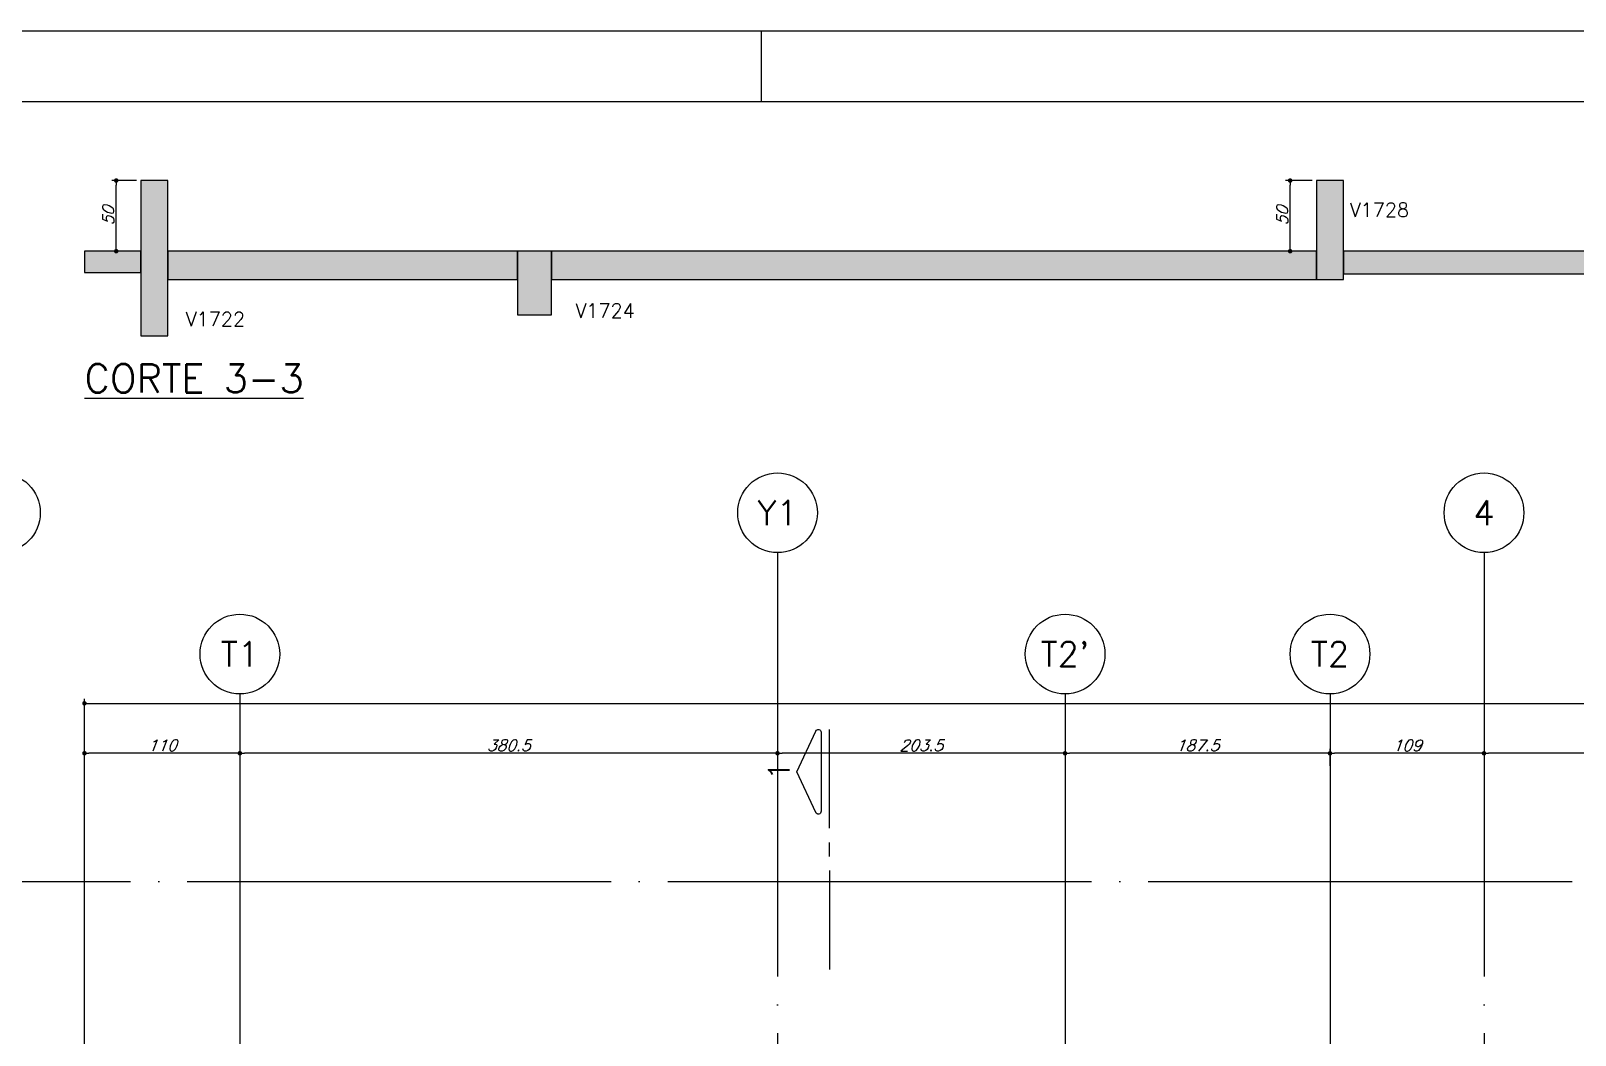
# Model space of a CAD drawing. Header units: millimetres. Extents: x -2368 to 4502, y -2283 to 2217.
# Drawn here: x -1238 to -145, y 1506 to 2217 of the extents above; entities that cross this region are included whole.
import ezdxf
from ezdxf.enums import TextEntityAlignment as Align

# ---------------------------------------------------------------- set-up
doc = ezdxf.new("R2010")
doc.units = ezdxf.units.MM
doc.header["$LTSCALE"] = 50
doc.linetypes.add('EIXO', pattern=[6.8, 6, -0.4, 0, -0.4])
for name, color, linetype in [('F-CORTE', 4, 'Continuous'), ('F-CORTE-INDICAÇÃO', 4, 'Continuous'), ('F-COTAS', 106, 'Continuous'), ('F-EIXO', 12, 'EIXO'), ('F-MARGEM', 1, 'Continuous'), ('F-SOLIDO-CORTE', 71, 'Continuous'), ('F-TEXTO', 6, 'Continuous'), ('F-TEXTO-YELLOW', 2, 'Continuous')]:
    doc.layers.add(name, color=color, linetype=linetype)
doc.styles.add('CP-TEXT-INCL', font='romans.shx', dxfattribs={"oblique": 20})
doc.styles.add('MCP', font='romans.shx')
doc.styles.add('ROMANS', font='romans.shx')
doc.dimstyles.new('CP-COTAS-50', dxfattribs={"dimscale": 0.64, "dimtxt": 12.5, "dimasz": 5, "dimexe": 5, "dimexo": 5, "dimgap": 2.5, "dimtad": 1, "dimdec": 1, "dimdsep": 46, "dimtxsty": 'CP-TEXT-INCL', "dimblk1": 'DOT', "dimblk2": 'DOT', "dimsah": 1, "dimcen": 9, "dimclrd": 256, "dimclre": 256, "dimclrt": 256, "dimadec": 0, "dimazin": 0, "dimtfac": 1, "dimtdec": 1, "dimtmove": 2, "dimatfit": 3, "dimldrblk": 'DOT', "dimfxl": 0, "dimtolj": 1, "dimarcsym": 0})

# ---------------------------------------------------------------- blocks, each defined once
blk = doc.blocks.new('*U8')
at = {"layer": 'F-CORTE-INDICAÇÃO'}
for p, q in [((70, 0), (0, 0)), ((80, 0), (90, 0)), ((100, 0), (170, 0))]:
    blk.add_line(p, q, dxfattribs=at)
blk.add_lwpolyline([(112, 6, -0.802585), (111.2, 9.8), (140, 23.3), (168.8, 9.8, -0.802585), (168, 6)], format="xyb", close=True, dxfattribs=at)
at = {"layer": 'F-CORTE-INDICAÇÃO', "style": 'ROMANS'}
blk.add_attdef('CORTE', text='', height=15, dxfattribs=at).set_placement((140, 35.8), align=Align.MIDDLE_CENTER)
at = {"layer": 'F-CORTE-INDICAÇÃO', "color": 2, "style": 'ROMANS'}
blk.add_attdef('FOLHA', text='', height=12, dxfattribs=at).set_placement((140, -10), align=Align.MIDDLE_CENTER)
blk = doc.blocks.new('*U20')
at = {"layer": 'F-EIXO'}
blk.add_line((0, 0), (0, -2828.6), dxfattribs=at)
at = {"layer": 'F-EIXO', "color": 2, "linetype": 'Continuous'}
blk.add_circle((0, 28.2), 28.2, dxfattribs=at)
at = {"layer": 'F-TEXTO', "style": 'ROMANS'}
blk.add_attdef('EIXO', text='', height=17.5, rotation=360, dxfattribs=at).set_placement((0, 28.2), align=Align.MIDDLE_CENTER)
blk = doc.blocks.new('*U21')
at = {"layer": 'F-EIXO'}
blk.add_line((0, 0), (0, -2728.6), dxfattribs=at)
at = {"layer": 'F-EIXO', "color": 2, "linetype": 'Continuous'}
blk.add_circle((0, 28.2), 28.2, dxfattribs=at)
at = {"layer": 'F-TEXTO', "style": 'ROMANS'}
blk.add_attdef('EIXO', text='', height=17.5, rotation=360, dxfattribs=at).set_placement((0, 28.2), align=Align.MIDDLE_CENTER)
blk = doc.blocks.new('*U22')
at = {"layer": 'F-EIXO'}
blk.add_line((0, 0), (0, -2828.6), dxfattribs=at)
at = {"layer": 'F-EIXO', "color": 2, "linetype": 'Continuous'}
blk.add_circle((0, 28.2), 28.2, dxfattribs=at)
at = {"layer": 'F-TEXTO', "style": 'ROMANS'}
blk.add_attdef('EIXO', text='', height=17.5, rotation=360, dxfattribs=at).set_placement((0, 28.2), align=Align.MIDDLE_CENTER)
blk = doc.blocks.new('*U13')
at = {"layer": 'F-EIXO'}
blk.add_line((0, 0), (4857.5, 0), dxfattribs=at)
at = {"layer": 'F-TEXTO', "style": 'ROMANS'}
blk.add_attdef('EIXO', text='', height=17.5, dxfattribs=at).set_placement((-28.2, 0), align=Align.MIDDLE_CENTER)
blk = doc.blocks.new('A0-1L_900')
at = {"layer": 'F-MARGEM', "color": 2}
blk.add_line((32.95, 89), (32.95, 90), dxfattribs=at)
blk.add_lwpolyline([(0, 0), (0, 90), (137.4, 90), (137.4, 0)], close=True, dxfattribs=at)
at = {"layer": 'F-MARGEM', "color": 7}
blk.add_lwpolyline([(2.5, 89), (136.4, 89), (136.4, 1), (2.5, 1)], close=True, dxfattribs=at)
blk = doc.blocks.new('_DOT')
at = {"color": 0, "linetype": 'ByBlock'}
blk.add_line((-0.5, 0), (-1, 0), dxfattribs=at)
at = {"color": 0, "linetype": 'ByBlock', "const_width": 0.5}
blk.add_lwpolyline([(-0.25, 0, 1), (0.25, 0, 1)], format="xyb", close=True, dxfattribs=at)
blk = doc.blocks.new('*D188')
at = {"layer": 'DEFPOINTS', "color": 0, "transparency": 16777216}
for p in [(-346.7, 2111.1), (-328, 2111.1), (-337.3, 2061.1)]:
    blk.add_point(p, dxfattribs=at)
at = {"layer": 'F-COTAS', "lineweight": -2, "transparency": 16777216}
for p, q in [((-331.2, 2111.1), (-349.9, 2111.1)), ((-346.7, 2064.3), (-346.7, 2107.9)), ((-340.5, 2061.1), (-349.9, 2061.1))]:
    blk.add_line(p, q, dxfattribs=at)
at = {"layer": 'F-COTAS', "lineweight": -2, "transparency": 16777216, "xscale": 3.2, "yscale": 3.2, "zscale": 3.2}
for p, rotation in [((-346.7, 2111.1), 90), ((-346.7, 2061.1), 270)]:
    blk.add_blockref('_DOT', p, dxfattribs=dict(at, rotation=rotation))
at = {"layer": 'F-COTAS', "transparency": 16777216, "insert": (-352.3, 2086.1), "char_height": 8, "attachment_point": 5, "rotation": 90, "style": 'CP-TEXT-INCL'}
blk.add_mtext('\\A1;50', dxfattribs=at)
blk = doc.blocks.new('*D189')
at = {"layer": 'DEFPOINTS', "color": 0, "transparency": 16777216}
for p in [(-1177.5, 2111.1), (-1160, 2111.1), (-1160, 2061.1)]:
    blk.add_point(p, dxfattribs=at)
at = {"layer": 'F-COTAS', "lineweight": -2, "transparency": 16777216}
for p, q in [((-1163.2, 2111.1), (-1180.7, 2111.1)), ((-1177.5, 2064.3), (-1177.5, 2107.9)), ((-1163.2, 2061.1), (-1180.7, 2061.1))]:
    blk.add_line(p, q, dxfattribs=at)
at = {"layer": 'F-COTAS', "lineweight": -2, "transparency": 16777216, "xscale": 3.2, "yscale": 3.2, "zscale": 3.2}
for p, rotation in [((-1177.5, 2111.1), 90), ((-1177.5, 2061.1), 270)]:
    blk.add_blockref('_DOT', p, dxfattribs=dict(at, rotation=rotation))
at = {"layer": 'F-COTAS', "transparency": 16777216, "insert": (-1183.1, 2086.1), "char_height": 8, "attachment_point": 5, "rotation": 90, "style": 'CP-TEXT-INCL'}
blk.add_mtext('\\A1;50', dxfattribs=at)
blk = doc.blocks.new('*D192')
at = {"layer": 'DEFPOINTS', "color": 0, "transparency": 16777216}
for p in [(2835, 1741.136394), (2835, 1624.5), (-1200, 1438)]:
    blk.add_point(p, dxfattribs=at)
at = {"layer": 'F-COTAS', "lineweight": -2, "transparency": 16777216}
for p, q in [((-1200, 1441.2), (-1200, 1744.336394)), ((-1196.8, 1741.136394), (2831.8, 1741.136394)), ((2835, 1627.7), (2835, 1744.336394))]:
    blk.add_line(p, q, dxfattribs=at)
at = {"layer": 'F-COTAS', "lineweight": -2, "transparency": 16777216, "xscale": 3.2, "yscale": 3.2, "zscale": 3.2, "rotation": 180}
blk.add_blockref('_DOT', (-1200, 1741.136394), dxfattribs=at)
at = {"layer": 'F-COTAS', "lineweight": -2, "transparency": 16777216, "xscale": 3.2, "yscale": 3.2, "zscale": 3.2}
blk.add_blockref('_DOT', (2835, 1741.136394), dxfattribs=at)
at = {"layer": 'F-COTAS', "transparency": 16777216, "insert": (817.5, 1746.736394), "char_height": 8, "attachment_point": 5, "style": 'CP-TEXT-INCL'}
blk.add_mtext('\\A1;4035', dxfattribs=at)
blk = doc.blocks.new('*D205')
at = {"layer": 'DEFPOINTS', "color": 0, "transparency": 16777216}
for p in [(-209.5, 1705.8), (-209.5, 1705.8), (195, 1705.8)]:
    blk.add_point(p, dxfattribs=at)
at = {"layer": 'F-COTAS', "lineweight": -2, "transparency": 16777216}
blk.add_line((191.8, 1705.8), (-206.3, 1705.8), dxfattribs=at)
at = {"layer": 'F-COTAS', "lineweight": -2, "transparency": 16777216, "xscale": 3.2, "yscale": 3.2, "zscale": 3.2, "rotation": 180}
blk.add_blockref('_DOT', (-209.5, 1705.8), dxfattribs=at)
at = {"layer": 'F-COTAS', "lineweight": -2, "transparency": 16777216, "xscale": 3.2, "yscale": 3.2, "zscale": 3.2}
blk.add_blockref('_DOT', (195, 1705.8), dxfattribs=at)
at = {"layer": 'F-COTAS', "transparency": 16777216, "insert": (-7.3, 1711.4), "char_height": 8, "attachment_point": 5, "style": 'CP-TEXT-INCL'}
blk.add_mtext('\\A1;404.5', dxfattribs=at)
blk = doc.blocks.new('*D206')
at = {"layer": 'DEFPOINTS', "color": 0, "transparency": 16777216}
for p in [(-318.5, 1705.8), (-209.5, 1705.8), (-318.5, 1693.6)]:
    blk.add_point(p, dxfattribs=at)
at = {"layer": 'F-COTAS', "lineweight": -2, "transparency": 16777216}
for p, q in [((-318.5, 1696.8), (-318.5, 1709)), ((-212.7, 1705.8), (-315.3, 1705.8))]:
    blk.add_line(p, q, dxfattribs=at)
at = {"layer": 'F-COTAS', "lineweight": -2, "transparency": 16777216, "xscale": 3.2, "yscale": 3.2, "zscale": 3.2, "rotation": 180}
blk.add_blockref('_DOT', (-318.5, 1705.8), dxfattribs=at)
at = {"layer": 'F-COTAS', "lineweight": -2, "transparency": 16777216, "xscale": 3.2, "yscale": 3.2, "zscale": 3.2}
blk.add_blockref('_DOT', (-209.5, 1705.8), dxfattribs=at)
at = {"layer": 'F-COTAS', "transparency": 16777216, "insert": (-264, 1711.4), "char_height": 8, "attachment_point": 5, "style": 'CP-TEXT-INCL'}
blk.add_mtext('\\A1;109', dxfattribs=at)
blk = doc.blocks.new('*D207')
at = {"layer": 'DEFPOINTS', "color": 0, "transparency": 16777216}
for p in [(-506, 1705.8), (-506, 1705.8), (-318.5, 1693.6)]:
    blk.add_point(p, dxfattribs=at)
at = {"layer": 'F-COTAS', "lineweight": -2, "transparency": 16777216}
for p, q in [((-321.7, 1705.8), (-502.8, 1705.8)), ((-318.5, 1696.8), (-318.5, 1709))]:
    blk.add_line(p, q, dxfattribs=at)
at = {"layer": 'F-COTAS', "lineweight": -2, "transparency": 16777216, "xscale": 3.2, "yscale": 3.2, "zscale": 3.2, "rotation": 180}
blk.add_blockref('_DOT', (-506, 1705.8), dxfattribs=at)
at = {"layer": 'F-COTAS', "lineweight": -2, "transparency": 16777216, "xscale": 3.2, "yscale": 3.2, "zscale": 3.2}
blk.add_blockref('_DOT', (-318.5, 1705.8), dxfattribs=at)
at = {"layer": 'F-COTAS', "transparency": 16777216, "insert": (-412.3, 1711.4), "char_height": 8, "attachment_point": 5, "style": 'CP-TEXT-INCL'}
blk.add_mtext('\\A1;187.5', dxfattribs=at)
blk = doc.blocks.new('*D208')
at = {"layer": 'DEFPOINTS', "color": 0, "transparency": 16777216}
for p in [(-709.5, 1705.8), (-709.5, 1705.8), (-506, 1705.8)]:
    blk.add_point(p, dxfattribs=at)
at = {"layer": 'F-COTAS', "lineweight": -2, "transparency": 16777216}
blk.add_line((-509.2, 1705.8), (-706.3, 1705.8), dxfattribs=at)
at = {"layer": 'F-COTAS', "lineweight": -2, "transparency": 16777216, "xscale": 3.2, "yscale": 3.2, "zscale": 3.2, "rotation": 180}
blk.add_blockref('_DOT', (-709.5, 1705.8), dxfattribs=at)
at = {"layer": 'F-COTAS', "lineweight": -2, "transparency": 16777216, "xscale": 3.2, "yscale": 3.2, "zscale": 3.2}
blk.add_blockref('_DOT', (-506, 1705.8), dxfattribs=at)
at = {"layer": 'F-COTAS', "transparency": 16777216, "insert": (-607.8, 1711.4), "char_height": 8, "attachment_point": 5, "style": 'CP-TEXT-INCL'}
blk.add_mtext('\\A1;203.5', dxfattribs=at)
blk = doc.blocks.new('*D209')
at = {"layer": 'DEFPOINTS', "color": 0, "transparency": 16777216}
for p in [(-1090, 1705.8), (-1090, 1705.8), (-709.5, 1705.8)]:
    blk.add_point(p, dxfattribs=at)
at = {"layer": 'F-COTAS', "lineweight": -2, "transparency": 16777216}
blk.add_line((-712.7, 1705.8), (-1086.8, 1705.8), dxfattribs=at)
at = {"layer": 'F-COTAS', "lineweight": -2, "transparency": 16777216, "xscale": 3.2, "yscale": 3.2, "zscale": 3.2, "rotation": 180}
blk.add_blockref('_DOT', (-1090, 1705.8), dxfattribs=at)
at = {"layer": 'F-COTAS', "lineweight": -2, "transparency": 16777216, "xscale": 3.2, "yscale": 3.2, "zscale": 3.2}
blk.add_blockref('_DOT', (-709.5, 1705.8), dxfattribs=at)
at = {"layer": 'F-COTAS', "transparency": 16777216, "insert": (-899.8, 1711.4), "char_height": 8, "attachment_point": 5, "style": 'CP-TEXT-INCL'}
blk.add_mtext('\\A1;380.5', dxfattribs=at)
blk = doc.blocks.new('*D210')
at = {"layer": 'DEFPOINTS', "color": 0, "transparency": 16777216}
for p in [(-1200, 1705.8), (-1090, 1705.8), (-1200, 1438)]:
    blk.add_point(p, dxfattribs=at)
at = {"layer": 'F-COTAS', "lineweight": -2, "transparency": 16777216}
for p, q in [((-1200, 1441.2), (-1200, 1709)), ((-1093.2, 1705.8), (-1196.8, 1705.8))]:
    blk.add_line(p, q, dxfattribs=at)
at = {"layer": 'F-COTAS', "lineweight": -2, "transparency": 16777216, "xscale": 3.2, "yscale": 3.2, "zscale": 3.2, "rotation": 180}
blk.add_blockref('_DOT', (-1200, 1705.8), dxfattribs=at)
at = {"layer": 'F-COTAS', "lineweight": -2, "transparency": 16777216, "xscale": 3.2, "yscale": 3.2, "zscale": 3.2}
blk.add_blockref('_DOT', (-1090, 1705.8), dxfattribs=at)
at = {"layer": 'F-COTAS', "transparency": 16777216, "insert": (-1145, 1711.4), "char_height": 8, "attachment_point": 5, "style": 'CP-TEXT-INCL'}
blk.add_mtext('\\A1;110', dxfattribs=at)

msp = doc.modelspace()

# ---------------------------------------------------------------- hatches: boundary and pattern name
at = {"layer": 'F-SOLIDO-CORTE', "linetype": 'Continuous'}
for points in [[(-1160, 2099.772), (-1160, 2066.994), (-1160, 2001.09), (-1148.617, 2001.09), (-1146.662, 2001.09), (-1141, 2001.09), (-1141, 2012.408), (-1141, 2045.186), (-1141, 2111.09), (-1142.955, 2111.09), (-1148.617, 2111.09), (-1160, 2111.09)], [(-328, 2104.421), (-328, 2086.62), (-328, 2041.09), (-315.642, 2041.09), (-313.832, 2041.09), (-309, 2041.09), (-309, 2047.759), (-309, 2065.56), (-309, 2111.09), (-310.81, 2111.09), (-315.642, 2111.09), (-328, 2111.09)], [(-1200, 2061.09), (-1200, 2059.547), (-1200, 2053.584), (-1200, 2046.09), (-1195.884, 2046.09), (-1179.984, 2046.09), (-1160, 2046.09), (-1160, 2047.633), (-1160, 2053.168), (-1160, 2061.09), (-1179.984, 2061.09), (-1184.1, 2061.09)], [(-1141, 2059.032), (-1141, 2053.072), (-1141, 2041.09), (-1110.442, 2041.09), (-1099.56, 2041.09), (-1066.975, 2041.09), (-945.254, 2041.09), (-937.461, 2041.09), (-915.358, 2041.09), (-909.671, 2041.09), (-893.541, 2041.09), (-893.5, 2041.09), (-893.5, 2042.995), (-893.5, 2048.701), (-893.5, 2061.09), (-893.541, 2061.09), (-899.228, 2061.09), (-915.358, 2061.09), (-922.842, 2061.09), (-945.254, 2061.09), (-1066.975, 2061.09), (-1078.131, 2061.09), (-1110.442, 2061.09), (-1141, 2061.09)], [(-893.5, 2056.803), (-893.5, 2043.966), (-893.5, 2016.09), (-878.633, 2016.09), (-876.346, 2016.09), (-869.5, 2016.09), (-869.5, 2020.377), (-869.5, 2033.214), (-869.5, 2061.09), (-871.787, 2061.09), (-878.633, 2061.09), (-893.5, 2061.09)], [(-723.064, 2061.09), (-853.973, 2061.09), (-857.689, 2061.09), (-869.5, 2061.09), (-869.5, 2059.185), (-869.5, 2053.128), (-869.5, 2041.09), (-865.784, 2041.09), (-853.973, 2041.09), (-723.064, 2041.09), (-649.169, 2041.09), (-643.329, 2041.09), (-330.791, 2041.09), (-328, 2041.09), (-328, 2041.433), (-328, 2061.09), (-330.791, 2061.09), (-643.329, 2061.09), (-649.169, 2061.09), (-664.318, 2061.09)], [(-161.513, 2061.09), (-181.461, 2061.09), (-199.517, 2061.09), (-199.757, 2061.09), (-212.867, 2061.09), (-239.067, 2061.09), (-309, 2061.09), (-309, 2059.566), (-309, 2055.497), (-309, 2045.09), (-282.801, 2045.09), (-212.867, 2045.09), (-199.757, 2045.09), (-199.517, 2045.09), (-181.461, 2045.09), (-173.474, 2045.09), (-155.238, 2045.09), (-61, 2045.09), (-61, 2048.089), (-61, 2054.557), (-61, 2061.09), (-155.238, 2061.09)]]:
    msp.add_hatch(color=256, dxfattribs=at).paths.add_polyline_path(points, flags=16)

# ---------------------------------------------------------------- linework, layer by layer
at = {"layer": 'F-CORTE', "linetype": 'Continuous'}
for p, q in [((-1148.617, 2111.09), (-1160, 2111.09)), ((-1160, 2111.09), (-1160, 2099.772)), ((-1142.955, 2111.09), (-1148.617, 2111.09)), ((-1141, 2111.09), (-1142.955, 2111.09)), ((-1141, 2061.09), (-1141, 2111.09)), ((-315.642, 2111.09), (-328, 2111.09)), ((-328, 2111.09), (-328, 2104.421)), ((-310.81, 2111.09), (-315.642, 2111.09)), ((-309, 2111.09), (-310.81, 2111.09)), ((-309, 2065.56), (-309, 2111.09)), ((-1160, 2099.772), (-1160, 2061.09)), ((-328, 2104.421), (-328, 2061.09)), ((-309, 2061.09), (-309, 2065.56)), ((-1160, 2061.09), (-1200, 2061.09)), ((-1200, 2061.09), (-1200, 2046.09)), ((-1110.442, 2061.09), (-1141, 2061.09)), ((-1078.131, 2061.09), (-1110.442, 2061.09)), ((-1066.975, 2061.09), (-1078.131, 2061.09)), ((-945.254, 2061.09), (-1066.975, 2061.09)), ((-922.842, 2061.09), (-945.254, 2061.09)), ((-915.358, 2061.09), (-922.842, 2061.09)), ((-899.228, 2061.09), (-915.358, 2061.09)), ((-893.541, 2061.09), (-899.228, 2061.09)), ((-893.5, 2061.09), (-893.541, 2061.09)), ((-878.633, 2061.09), (-893.5, 2061.09)), ((-871.787, 2061.09), (-878.633, 2061.09)), ((-869.5, 2061.09), (-871.787, 2061.09)), ((-723.064, 2061.09), (-869.5, 2061.09)), ((-328, 2061.09), (-723.064, 2061.09)), ((-161.513, 2061.09), (-309, 2061.09)), ((-61, 2061.09), (-161.513, 2061.09)), ((-1200, 2046.09), (-1195.884, 2046.09)), ((-1195.884, 2046.09), (-1179.984, 2046.09)), ((-1179.984, 2046.09), (-1160, 2046.09)), ((-1160, 2046.09), (-1160, 2001.09)), ((-309, 2041.09), (-309, 2045.09)), ((-309, 2045.09), (-282.801, 2045.09)), ((-282.801, 2045.09), (-212.867, 2045.09)), ((-212.867, 2045.09), (-199.757, 2045.09)), ((-199.757, 2045.09), (-199.517, 2045.09)), ((-199.517, 2045.09), (-181.461, 2045.09)), ((-181.461, 2045.09), (-173.474, 2045.09)), ((-173.474, 2045.09), (-155.238, 2045.09)), ((-155.238, 2045.09), (-61, 2045.09)), ((-1141, 2012.408), (-1141, 2041.09)), ((-1141, 2041.09), (-1110.442, 2041.09)), ((-1110.442, 2041.09), (-1099.56, 2041.09)), ((-1099.56, 2041.09), (-1066.975, 2041.09)), ((-1066.975, 2041.09), (-945.254, 2041.09)), ((-945.254, 2041.09), (-937.461, 2041.09)), ((-937.461, 2041.09), (-915.358, 2041.09)), ((-915.358, 2041.09), (-909.671, 2041.09)), ((-909.671, 2041.09), (-893.541, 2041.09)), ((-893.541, 2041.09), (-893.5, 2041.09)), ((-893.5, 2041.09), (-893.5, 2016.09)), ((-869.5, 2033.214), (-869.5, 2041.09)), ((-869.5, 2041.09), (-865.784, 2041.09)), ((-869.5, 2020.377), (-869.5, 2033.214)), ((-865.784, 2041.09), (-853.973, 2041.09)), ((-853.973, 2041.09), (-723.064, 2041.09)), ((-723.064, 2041.09), (-649.169, 2041.09)), ((-649.169, 2041.09), (-643.329, 2041.09)), ((-643.329, 2041.09), (-330.791, 2041.09)), ((-330.791, 2041.09), (-328, 2041.09)), ((-328, 2041.09), (-315.642, 2041.09)), ((-315.642, 2041.09), (-313.832, 2041.09)), ((-313.832, 2041.09), (-309, 2041.09)), ((-1141, 2001.09), (-1141, 2012.408)), ((-893.5, 2016.09), (-878.633, 2016.09)), ((-878.633, 2016.09), (-876.346, 2016.09)), ((-876.346, 2016.09), (-869.5, 2016.09)), ((-869.5, 2016.09), (-869.5, 2020.377)), ((-1160, 2001.09), (-1148.617, 2001.09)), ((-1148.617, 2001.09), (-1146.662, 2001.09)), ((-1146.662, 2001.09), (-1141, 2001.09))]:
    msp.add_line(p, q, dxfattribs=at)
at = {"layer": 'F-SOLIDO-CORTE', "linetype": 'Continuous'}
for points in [[(-1160, 2099.772), (-1160, 2066.994), (-1160, 2001.09), (-1148.617, 2001.09), (-1146.662, 2001.09), (-1141, 2001.09), (-1141, 2012.408), (-1141, 2045.186), (-1141, 2111.09), (-1142.955, 2111.09), (-1148.617, 2111.09), (-1160, 2111.09), (-1160, 2099.772)], [(-328, 2104.421), (-328, 2086.62), (-328, 2041.09), (-315.642, 2041.09), (-313.832, 2041.09), (-309, 2041.09), (-309, 2047.759), (-309, 2065.56), (-309, 2111.09), (-310.81, 2111.09), (-315.642, 2111.09), (-328, 2111.09), (-328, 2104.421)], [(-1200, 2061.09), (-1200, 2059.547), (-1200, 2053.584), (-1200, 2046.09), (-1195.884, 2046.09), (-1179.984, 2046.09), (-1160, 2046.09), (-1160, 2047.633), (-1160, 2053.168), (-1160, 2061.09), (-1179.984, 2061.09), (-1184.1, 2061.09), (-1200, 2061.09)], [(-1141, 2059.032), (-1141, 2053.072), (-1141, 2041.09), (-1110.442, 2041.09), (-1099.56, 2041.09), (-1066.974, 2041.09), (-945.253, 2041.09), (-937.461, 2041.09), (-915.358, 2041.09), (-909.671, 2041.09), (-893.541, 2041.09), (-893.5, 2041.09), (-893.5, 2042.995), (-893.5, 2048.701), (-893.5, 2061.09), (-893.541, 2061.09), (-899.228, 2061.09), (-915.358, 2061.09), (-922.842, 2061.09), (-945.253, 2061.09), (-1066.974, 2061.09), (-1078.131, 2061.09), (-1110.442, 2061.09), (-1141, 2061.09), (-1141, 2059.032)], [(-893.5, 2056.803), (-893.5, 2043.966), (-893.5, 2016.09), (-878.633, 2016.09), (-876.346, 2016.09), (-869.5, 2016.09), (-869.5, 2020.377), (-869.5, 2033.214), (-869.5, 2061.09), (-871.787, 2061.09), (-878.633, 2061.09), (-893.5, 2061.09), (-893.5, 2056.803)], [(-723.064, 2061.09), (-853.973, 2061.09), (-857.689, 2061.09), (-869.5, 2061.09), (-869.5, 2059.185), (-869.5, 2053.128), (-869.5, 2041.09), (-865.784, 2041.09), (-853.973, 2041.09), (-723.064, 2041.09), (-649.169, 2041.09), (-643.329, 2041.09), (-330.791, 2041.09), (-328, 2041.09), (-328, 2041.433), (-328, 2061.09), (-330.791, 2061.09), (-643.329, 2061.09), (-649.169, 2061.09), (-664.318, 2061.09), (-723.064, 2061.09)], [(-161.513, 2061.09), (-181.461, 2061.09), (-199.517, 2061.09), (-199.757, 2061.09), (-212.867, 2061.09), (-239.067, 2061.09), (-309, 2061.09), (-309, 2059.566), (-309, 2055.497), (-309, 2045.09), (-282.801, 2045.09), (-212.867, 2045.09), (-199.757, 2045.09), (-199.517, 2045.09), (-181.461, 2045.09), (-173.474, 2045.09), (-155.238, 2045.09), (-61, 2045.09), (-61, 2048.089), (-61, 2054.556), (-61, 2061.09), (-155.238, 2061.09), (-161.513, 2061.09)]]:
    msp.add_lwpolyline(points, dxfattribs=at)

# ---------------------------------------------------------------- block references
at = {"layer": 'F-CORTE-INDICAÇÃO', "linetype": 'Continuous'}
ref = msp.add_blockref('*U8', (-672.644, 1552.732), dxfattribs=dict(at, rotation=90))
ref.add_attrib('CORTE', '1', dxfattribs={"height": 15, "rotation": 90, "style": 'ROMANS'}).set_placement((-708.408, 1693.446), align=Align.MIDDLE_CENTER)
at = {"layer": 'F-EIXO', "linetype": 'Continuous'}
for name, p in [('*U20', (-1259.5, 1847.82)), ('*U13', (-1807.517, 1615))]:
    msp.add_blockref(name, p, dxfattribs=at)
for name, p, values in [('*U20', (-709.5, 1847.82), {'EIXO': 'Y1'}), ('*U22', (-209.5, 1847.82), {'EIXO': '4'}), ('*U21', (-1090, 1747.82), {'EIXO': 'T1'}), ('*U21', (-506, 1747.82), {'EIXO': "T2'"}), ('*U21', (-318.5, 1747.82), {'EIXO': 'T2'})]:
    msp.add_blockref(name, p, dxfattribs=at).add_auto_attribs(values)
at = {"layer": 'F-MARGEM', "linetype": 'Continuous', "xscale": 50, "yscale": 50, "zscale": 50}
msp.add_blockref('A0-1L_900', (-2368.283, -2282.993), dxfattribs=at)

# ---------------------------------------------------------------- texts
at = {"layer": 'F-CORTE', "color": 6, "linetype": 'Continuous', "style": 'MCP'}
msp.add_text('%%UCORTE 3-3', height=20, dxfattribs=at).set_placement((-1200, 1961.09))
at = {"layer": 'F-TEXTO-YELLOW', "linetype": 'Continuous', "style": 'MCP'}
for s, p in [('V1728', (-304.531, 2085.31)), ('V1724', (-852.536, 2014.02)), ('V1722', (-1128.332, 2008.073))]:
    msp.add_text(s, height=10, dxfattribs=at).set_placement(p)

# ---------------------------------------------------------------- dimensions: what is measured, and where the dimension line sits
at = {"layer": 'F-COTAS'}
for base, p1, p2, picture, middle in [((-1177.463, 2111.09), (-1160, 2061.09), (-1160, 2111.09), '*D189', (-1183.063, 2086.09)), ((-346.709, 2111.09), (-337.274, 2061.09), (-328, 2111.09), '*D188', (-352.309, 2086.09))]:
    dim = msp.add_linear_dim(base=base, p1=p1, p2=p2, angle=90, dimstyle='CP-COTAS-50', dxfattribs=at)
    dim.commit()
    dim.dimension.update_dxf_attribs({"geometry": picture, "text_midpoint": middle})
for base, p1, p2, picture, middle in [((2835, 1741.136), (-1200, 1438), (2835, 1624.5), '*D192', (817.5, 1746.736)), ((-1200, 1705.838), (-1090, 1705.838), (-1200, 1438), '*D210', (-1145, 1711.438)), ((-1090, 1705.838), (-709.5, 1705.838), (-1090, 1705.838), '*D209', (-899.75, 1711.438)), ((-709.5, 1705.838), (-506, 1705.838), (-709.5, 1705.838), '*D208', (-607.75, 1711.438)), ((-506, 1705.838), (-318.5, 1693.556), (-506, 1705.838), '*D207', (-412.25, 1711.438)), ((-318.5, 1705.838), (-209.5, 1705.838), (-318.5, 1693.556), '*D206', (-264, 1711.438)), ((-209.5, 1705.838), (195, 1705.838), (-209.5, 1705.838), '*D205', (-7.25, 1711.438))]:
    dim = msp.add_linear_dim(base=base, p1=p1, p2=p2, dimstyle='CP-COTAS-50', dxfattribs=at)
    dim.commit()
    dim.dimension.update_dxf_attribs({"geometry": picture, "text_midpoint": middle})

doc.saveas('drawing.dxf')
